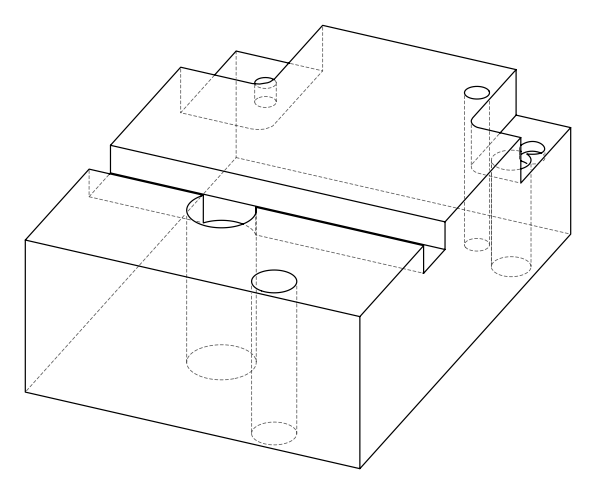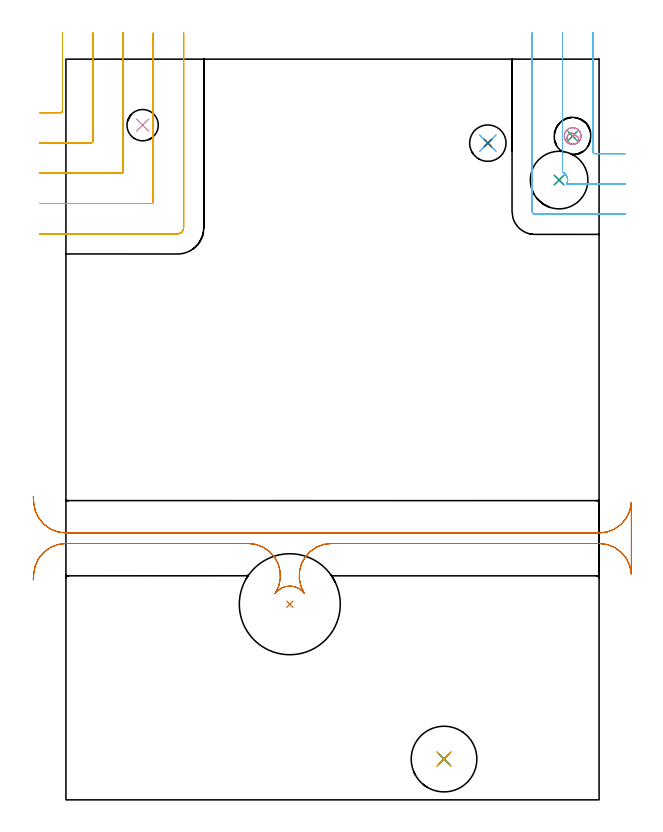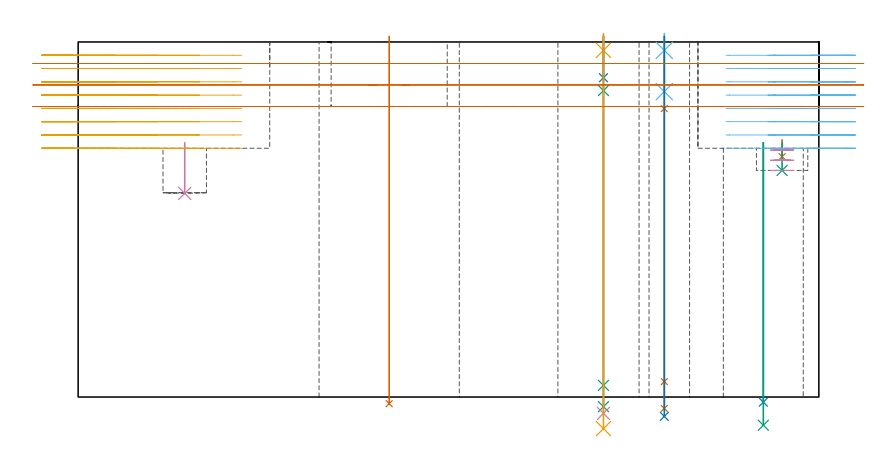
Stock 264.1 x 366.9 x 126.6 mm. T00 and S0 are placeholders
(PLAN: 19 operations, 15 tool changes, 25 min)
(1 INDEXABLE_INSERT_DRILL_THROUGH_HOLE_FROM_SOLID | STEP1HOLE | NXT0302_038 | 0.53 min | 248506 mm3)
(2 INDEXABLE_INSERT_DRILL_THROUGH_HOLE_FROM_SOLID_1 | STEP1HOLE_2 | NXT0302_008 | 0.38 min | 33981 mm3)
(3 DRILL_TO_ENLARGE_THROUGH_HOLE_1 | STEP1HOLE_2 | UGT0301_392 | 0.41 min | 46730 mm3)
(4 INDEXABLE_INSERT_DRILL_BLIND_HOLE_FROM_SOLID | STEP1POCKET | NXT0302_002 | 0.08 min | 10129 mm3)
(5 SPOT_DRILL | STEP1HOLE_1 | NXT0321_9005460120000 | 0.05 min | 183 mm3)
(6 SPOT_DRILL_1 | STEP1HOLE_3 | NXT0321_9005460120000 | 0.05 min | 185 mm3)
(7 SPOT_DRILL_2 | STEP1POCKET_1 | NXT0321_9005460120000 | 0.06 min | 4463 mm3)
(8 DRILL_BLIND_HOLE_INTO_CENTER | STEP1HOLE_1 | NXT0301_056 | 0.06 min | 537 mm3)
(9 GUN_DRILL_THROUGH_HOLE | STEP1HOLE_1 | UGT0307_005 | 0.59 min | 6190 mm3)
(10 SPADE_DRILL_TO_ENLARGE_THROUGH_HOLE | STEP1HOLE_1 | UGT0306_010 | 0.54 min | 30846 mm3)
(11 DRILL_TO_ENLARGE_THROUGH_HOLE | STEP1HOLE_1 | UGT0301_001 | 0.56 min | 67215 mm3)
(12 DRILL_BLIND_HOLE_INTO_CENTER_1 | STEP1HOLE_3 | NXT0301_089 | 0.08 min | 1587 mm3)
(13 GUN_DRILL_THROUGH_HOLE_1 | STEP1HOLE_3 | UGT0307_008 | 0.63 min | 10442 mm3)
(14 DRILL_TO_ENLARGE_THROUGH_HOLE_2 | STEP1HOLE_3 | UGT0301_046 | 0.54 min | 19952 mm3)
(15 DRILL_BLIND_HOLE_INTO_CENTER_2 | STEP1POCKET_1 | NXT0301_089 | 0.05 min | 528 mm3)
(16 MILL_ROUGH_BLIND_HOLE_CONTOUR | STEP1POCKET_1 | NXT0201_013 | Spiral | 0.56 min | 5703 mm3)
(17 MILL_CORNER_NOTCH_RECTANGULAR | CORNER_NOTCH_RECTANGULAR | UGT0201_094 | Follow Part, ap 5, ae 75% | 9.87 min | 241294 mm3)
(18 MILL_CORNER_NOTCH_RECTANGULAR_1 | CORNER_NOTCH_RECTANGULAR_1 | UGT0201_094 | Follow Part, ap 5, ae 75% | 5.68 min | 107979 mm3)
(19 MILL_RECTANGULAR_SLOT | SLOT_RECTANGULAR | UGT0201_004 | Follow Part, ap 8, ae 75% | 4.31 min | 218748 mm3)
(TOOL NXT0302_038 | Index. Insert Drill 50mm [880-D5000L50-04] | D50 PA176 FL200 Z2)
(TOOL NXT0302_008 | Index. Insert Drill 18.5mm [880-D1850L25-05] | D18.5 PA176 FL93 Z2)
(TOOL UGT0301_392 | Twist Drill 28.5 mm | D28.5 PA118 FL165 Z2)
(TOOL NXT0302_002 | Index. Insert Drill 15.5mm [880-D1550L20-05] | D15.5 PA176 FL78 Z2)
(TOOL NXT0321_9005460120000 | NC Spot Drill, 142deg, 12mm, Carbide, Uncoated | D12 PA142 FL30 Z2)
(TOOL NXT0301_056 | Carbide Drill 8.5mm [860.1-0850-026A1-MM 2214] | D8.5 PA140 FL47 Z2)
(TOOL UGT0307_005 | Gun Drill 8.3 mm | D8.3 PA130 FL24 Z1)
(TOOL UGT0306_010 | Spade Drill 19.5mm | D19.5 PA132 FL10 Z2)
(TOOL UGT0301_001 | Twist Drill 32.5 mm | D32.5 PA118 FL185 Z2)
(TOOL NXT0301_089 | Carbide Drill 11.8mm [860.1-1180-035A1-MM 2214] | D11.8 PA140 FL55 Z2)
(TOOL UGT0307_008 | Gun Drill 11 mm | D11 PA130 FL24 Z1)
(TOOL UGT0301_046 | Twist Drill 18 mm | D18 PA118 FL130 Z2)
(TOOL NXT0201_013 | ENDMILL 10mm | D10 FL30 Z4)
(TOOL UGT0201_094 | End mill 20 mm | D20 FL38 Z4)
(TOOL UGT0201_004 | End Mill 32 mm | D32 FL53 Z6)
(OP 1 INDEXABLE_INSERT_DRILL_THROUGH_HOLE_FROM_SOLID)
G17 G21 G94 G90
T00 M6
G54
G17 G0 G90 X110.9 Y96.9 S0 M3
G43 Z136.6 H1
G94 G81 G98 Z-2.373 F250. R128.6
G80
M5
M2
(OP 2 INDEXABLE_INSERT_DRILL_THROUGH_HOLE_FROM_SOLID_1)
G17 G21 G94 G90
T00 M6
G54
G17 G0 G90 X244.3 Y307. S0 M3
G43 Z136.6 H1
G94 G81 G98 Z-1.823 F250. R90.7
G80
M5
M2
(OP 3 DRILL_TO_ENLARGE_THROUGH_HOLE_1)
G17 G21 G94 G90
T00 M6
G54
G17 G0 G90 X244.3 Y307. S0 M3
G43 Z136.6 H0
G94 G73 G98 Z-10.062 F250. Q24.691 R90.7
G80
M5
M2
(OP 4 INDEXABLE_INSERT_DRILL_BLIND_HOLE_FROM_SOLID)
G17 G21 G94 G90
T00 M6
G54
G17 G0 G90 X38. Y334.2 S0 M3
G43 Z136.6 H1
G94 G81 G98 Z72.6 F250. R90.7
G80
M5
M2
(OP 5 SPOT_DRILL)
G17 G21 G94 G90
T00 M6
G54
G17 G0 G90 X187.3 Y20.2 S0 M3
G43 Z136.6 H0
G94 G81 G98 Z123.6 F250. R129.6
G80
M5
M2
(OP 6 SPOT_DRILL_1)
G17 G21 G94 G90
T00 M6
G54
G17 G0 G90 X209. Y325.3 S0 M3
G43 Z136.6 H0
G94 G81 G98 Z123.6 F250. R129.6
G80
M5
M2
(OP 7 SPOT_DRILL_2)
G17 G21 G94 G90
T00 M6
G54
G17 G0 G90 X251. Y328.8 S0 M3
G43 Z136.6 H0
G94 G81 G98 Z85.7 F250. R91.7
G80
M5
M2
(OP 8 DRILL_BLIND_HOLE_INTO_CENTER)
G17 G21 G94 G90
T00 M6
G54
G17 G0 G90 X187.3 Y20.2 S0 M3
G43 Z136.6 H1
G94 G81 G98 Z113.85 F250. R128.6
G80
M5
M2
(OP 9 GUN_DRILL_THROUGH_HOLE)
G17 G21 G94 G90
T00 M6
G54
G17 G0 G90 X187.3 Y20.2 M8
G43 Z136.6 H0
Z123.16
S716 M3
G94 G1 Z109.275 F125. M26
G4 X.084
Z4.15 F250.
G4 X.084
Z-3.435 F125.
G4 X.084
M5
M9
G0 Z123.16
Z136.6
M2
(OP 10 SPADE_DRILL_TO_ENLARGE_THROUGH_HOLE)
G17 G21 G94 G90
T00 M6
G54
G17 G0 G90 X187.3 Y20.2 S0 M3
G43 Z136.6 H0
G94 G73 G98 Z-5.841 F250. Q18.92 R128.6
G80
M5
M2
(OP 11 DRILL_TO_ENLARGE_THROUGH_HOLE)
G17 G21 G94 G90
T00 M6
G54
G17 G0 G90 X187.3 Y20.2 S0 M3
G43 Z136.6 H0
G94 G73 G98 Z-11.264 F250. Q27.573 R128.6
G80
M5
M2
(OP 12 DRILL_BLIND_HOLE_INTO_CENTER_1)
G17 G21 G94 G90
T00 M6
G54
G17 G0 G90 X209. Y325.3 S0 M3
G43 Z136.6 H1
G94 G81 G98 Z108.9 F250. R128.6
G80
M5
M2
(OP 13 GUN_DRILL_THROUGH_HOLE_1)
G17 G21 G94 G90
T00 M6
G54
G17 G0 G90 X209. Y325.3 M8
G43 Z136.6 H0
Z122.377
S716 M3
G94 G1 Z102.837 F125. M26
G4 X.084
Z5.5 F250.
G4 X.084
Z-4.065 F125.
G4 X.084
M5
M9
G0 Z122.377
Z136.6
M2
(OP 14 DRILL_TO_ENLARGE_THROUGH_HOLE_2)
G17 G21 G94 G90
T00 M6
G54
G17 G0 G90 X209. Y325.3 S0 M3
G43 Z136.6 H0
G94 G73 G98 Z-6.908 F250. Q16.688 R128.6
G80
M5
M2
(OP 15 DRILL_BLIND_HOLE_INTO_CENTER_2)
G17 G21 G94 G90
T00 M6
G54
G17 G0 G90 X251. Y328.8 S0 M3
G43 Z136.6 H1
G94 G81 G98 Z80.8 F250. R90.7
G80
M5
M2
(OP 16 MILL_ROUGH_BLIND_HOLE_CONTOUR)
G17 G21 G94 G90
T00 M6
G54
G17 G0 G90 X251. Y328.8 S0 M3
G43 Z136.6 H0
Z88.067
G94 G3 X251.328 Y330.001 R0.645 F250.
X249.214 Y329.856 R1.871
X248.784 Y325.994 R2.736
X252.999 Y325.163 R3.345
X254.637 Y330.799 R4.15
X252.999 Y325.163 R-4.15
X253.818 Y327.981 R2.075
X251. Y328.8 R2.075
G0 Z84.433
G3 X251.328 Y330.001 R0.645
X249.214 Y329.856 R1.871
X248.784 Y325.994 R2.736
X252.999 Y325.163 R3.345
X254.637 Y330.799 R4.15
X252.999 Y325.163 R-4.15
X253.818 Y327.981 R2.075
X251. Y328.8 R2.075
G0 Z80.8
G3 X251.328 Y330.001 R0.645
X249.214 Y329.856 R1.871
X248.784 Y325.994 R2.736
X252.999 Y325.163 R3.345
X254.637 Y330.799 R4.15
X252.999 Y325.163 R-4.15
X253.818 Y327.981 R2.075
X251. Y328.8 R2.075
G0 Z136.6
M5
M2
(OP 17 MILL_CORNER_NOTCH_RECTANGULAR)
G17 G21 G94 G90
T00 M6
G54
G17 G0 G90 X-13. Y340.4 S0 M3
G43 Z136.6 H0
Z121.862
G94 G1 X-10. F250.
X-2.694 F500.
G3 X-1.7 Y341.394 R1.
G1 Y376.754
Y379.754 F250.
G0 Z136.6
X-13. Y325.4
Z121.862
G1 X-10.
X12.305 F500.
G3 X13.3 Y326.395 R1.
G1 Y376.9
Y379.9 F250.
G0 Z136.6
X-13. Y310.4
Z121.862
G1 X-10.
X27.305 F500.
G3 X28.3 Y311.395 R1.
G1 Y376.9
Y379.9 F250.
G0 Z136.6
X-13. Y295.4
Z121.862
G1 X-10.
X42.305 F500.
G3 X43.3 Y296.395 R1.
G1 Y376.9
Y379.9 F250.
G0 Z136.6
X-13. Y280.4
Z121.862
G1 X-10.
X55.3 F500.
G3 X58.3 Y283.4 R3.
G1 Y376.9
Y379.9 F250.
G0 Z136.6
X-13. Y340.4
Z117.125
G1 X-10.
X-2.694 F500.
G3 X-1.7 Y341.394 R1.
G1 Y376.754
Y379.754 F250.
G0 Z136.6
X-13. Y325.4
Z117.125
G1 X-10.
X12.305 F500.
G3 X13.3 Y326.395 R1.
G1 Y376.9
Y379.9 F250.
G0 Z136.6
X-13. Y310.4
Z117.125
G1 X-10.
X27.305 F500.
G3 X28.3 Y311.395 R1.
G1 Y376.9
Y379.9 F250.
G0 Z136.6
X-13. Y295.4
Z117.125
G1 X-10.
X42.305 F500.
G3 X43.3 Y296.395 R1.
G1 Y376.9
Y379.9 F250.
G0 Z136.6
X-13. Y280.4
Z117.125
G1 X-10.
X55.3 F500.
G3 X58.3 Y283.4 R3.
G1 Y376.9
Y379.9 F250.
G0 Z136.6
X-13. Y340.4
Z112.387
G1 X-10.
X-2.694 F500.
G3 X-1.7 Y341.394 R1.
G1 Y376.754
Y379.754 F250.
G0 Z136.6
X-13. Y325.4
Z112.387
G1 X-10.
X12.305 F500.
G3 X13.3 Y326.395 R1.
G1 Y376.9
Y379.9 F250.
G0 Z136.6
X-13. Y310.4
Z112.387
G1 X-10.
X27.305 F500.
G3 X28.3 Y311.395 R1.
G1 Y376.9
Y379.9 F250.
G0 Z136.6
X-13. Y295.4
Z112.387
G1 X-10.
X42.305 F500.
G3 X43.3 Y296.395 R1.
G1 Y376.9
Y379.9 F250.
G0 Z136.6
X-13. Y280.4
Z112.387
G1 X-10.
X55.3 F500.
G3 X58.3 Y283.4 R3.
G1 Y376.9
Y379.9 F250.
G0 Z136.6
X-13. Y340.4
Z107.65
G1 X-10.
X-2.694 F500.
G3 X-1.7 Y341.394 R1.
G1 Y376.754
Y379.754 F250.
G0 Z136.6
X-13. Y325.4
Z107.65
G1 X-10.
X12.305 F500.
G3 X13.3 Y326.395 R1.
G1 Y376.9
Y379.9 F250.
G0 Z136.6
X-13. Y310.4
Z107.65
G1 X-10.
X27.305 F500.
G3 X28.3 Y311.395 R1.
G1 Y376.9
Y379.9 F250.
G0 Z136.6
X-13. Y295.4
Z107.65
G1 X-10.
X42.305 F500.
G3 X43.3 Y296.395 R1.
G1 Y376.9
Y379.9 F250.
G0 Z136.6
X-13. Y280.4
Z107.65
G1 X-10.
X55.3 F500.
G3 X58.3 Y283.4 R3.
G1 Y376.9
Y379.9 F250.
G0 Z136.6
X-13. Y340.4
Z102.912
G1 X-10.
X-2.694 F500.
G3 X-1.7 Y341.394 R1.
G1 Y376.754
Y379.754 F250.
G0 Z136.6
X-13. Y325.4
Z102.912
G1 X-10.
X12.305 F500.
G3 X13.3 Y326.395 R1.
G1 Y376.9
Y379.9 F250.
G0 Z136.6
X-13. Y310.4
Z102.912
G1 X-10.
X27.305 F500.
G3 X28.3 Y311.395 R1.
G1 Y376.9
Y379.9 F250.
G0 Z136.6
X-13. Y295.4
Z102.912
G1 X-10.
X42.305 F500.
G3 X43.3 Y296.395 R1.
G1 Y376.9
Y379.9 F250.
G0 Z136.6
X-13. Y280.4
Z102.912
G1 X-10.
X55.3 F500.
G3 X58.3 Y283.4 R3.
G1 Y376.9
Y379.9 F250.
G0 Z136.6
X-13. Y340.4
Z98.175
G1 X-10.
X-2.694 F500.
G3 X-1.7 Y341.394 R1.
G1 Y376.754
Y379.754 F250.
G0 Z136.6
X-13. Y325.4
Z98.175
G1 X-10.
X12.305 F500.
G3 X13.3 Y326.395 R1.
G1 Y376.9
Y379.9 F250.
G0 Z136.6
X-13. Y310.4
Z98.175
G1 X-10.
X27.305 F500.
G3 X28.3 Y311.395 R1.
G1 Y376.9
Y379.9 F250.
G0 Z136.6
X-13. Y295.4
Z98.175
G1 X-10.
X42.305 F500.
G3 X43.3 Y296.395 R1.
G1 Y376.9
Y379.9 F250.
G0 Z136.6
X-13. Y280.4
Z98.175
G1 X-10.
X55.3 F500.
G3 X58.3 Y283.4 R3.
G1 Y376.9
Y379.9 F250.
G0 Z136.6
X-13. Y340.4
Z93.437
G1 X-10.
X-2.694 F500.
G3 X-1.7 Y341.394 R1.
G1 Y376.754
Y379.754 F250.
G0 Z136.6
X-13. Y325.4
Z93.437
G1 X-10.
X12.305 F500.
G3 X13.3 Y326.395 R1.
G1 Y376.9
Y379.9 F250.
G0 Z136.6
X-13. Y310.4
Z93.437
G1 X-10.
X27.305 F500.
G3 X28.3 Y311.395 R1.
G1 Y376.9
Y379.9 F250.
G0 Z136.6
X-13. Y295.4
Z93.437
G1 X-10.
X42.305 F500.
G3 X43.3 Y296.395 R1.
G1 Y376.9
Y379.9 F250.
G0 Z136.6
X-13. Y280.4
Z93.437
G1 X-10.
X55.3 F500.
G3 X58.3 Y283.4 R3.
G1 Y376.9
Y379.9 F250.
G0 Z136.6
X-13. Y340.4
Z88.7
G1 X-10.
X-2.694 F500.
G3 X-1.7 Y341.394 R1.
G1 Y376.754
Y379.754 F250.
G0 Z136.6
X-13. Y325.4
Z88.7
G1 X-10.
X12.305 F500.
G3 X13.3 Y326.395 R1.
G1 Y376.9
Y379.9 F250.
G0 Z136.6
X-13. Y310.4
Z88.7
G1 X-10.
X27.305 F500.
G3 X28.3 Y311.395 R1.
G1 Y376.9
Y379.9 F250.
G0 Z136.6
X-13. Y295.4
Z88.7
G1 X-10.
X42.305 F500.
G3 X43.3 Y296.395 R1.
G1 Y376.9
Y379.9 F250.
G0 Z136.6
X-13. Y280.4
Z88.7
G1 X-10.
X55.3 F500.
G3 X58.3 Y283.4 R3.
G1 Y376.9
Y379.9 F250.
G0 Z136.6
M5
M2
(OP 18 MILL_CORNER_NOTCH_RECTANGULAR_1)
G17 G21 G94 G90
T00 M6
G54
G17 G0 G90 X261. Y379.9 S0 M3
G43 Z136.6 H0
Z121.862
G94 G1 Y376.9 F250.
Y321.095 F500.
G3 X261.995 Y320.1 R1.
G1 X274.1
X277.1 F250.
G0 Z136.6
X246. Y379.9
Z121.862
G1 Y376.9
Y310.882 F500.
G2 X247.828 Y309.363 R4.268
X248.097 Y305.1 R4.271
G1 X261.995
X274.1
X277.1 F250.
G0 Z136.6
X231. Y379.9
Z121.862
G1 Y376.9
Y291.4 F500.
G3 X232.3 Y290.1 R1.3
G1 X274.1
X277.1 F250.
G0 Z136.6
X261. Y379.9
Z117.125
G1 Y376.9
Y321.095 F500.
G3 X261.995 Y320.1 R1.
G1 X274.1
X277.1 F250.
G0 Z136.6
X246. Y379.9
Z117.125
G1 Y376.9
Y310.882 F500.
G2 X246.607 Y310.557 R4.268
X247.172 Y310.121 R5.287
X247.824 Y309.369 R4.268
X247.936 Y309.191 R4.269
X248.297 Y305.57 R4.271
X248.097 Y305.1 R4.269
G1 X261.995
X274.1
X277.1 F250.
G0 Z136.6
X231. Y379.9
Z117.125
G1 Y376.9
Y291.4 F500.
G3 X232.3 Y290.1 R1.3
G1 X274.1
X277.1 F250.
G0 Z136.6
X261. Y379.9
Z112.387
G1 Y376.9
Y321.095 F500.
G3 X261.995 Y320.1 R1.
G1 X274.1
X277.1 F250.
G0 Z136.6
X246. Y379.9
Z112.387
G1 Y376.9
Y310.912 F500.
X246.136 Y310.838
X246.185 Y310.811
G2 X247.04 Y310.235 R5.287
X247.507 Y309.785 R4.884
X247.892 Y309.264 R4.269
X248.157 Y305.225 R4.273
G1 X248.097 Y305.1
X261.995
X274.1
X277.1 F250.
G0 Z136.6
X231. Y379.9
Z112.387
G1 Y376.9
Y291.4 F500.
G3 X232.3 Y290.1 R1.3
G1 X274.1
X277.1 F250.
G0 Z136.6
X261. Y379.9
Z107.65
G1 Y376.9
Y321.095 F500.
G3 X261.995 Y320.1 R1.
G1 X274.1
X277.1 F250.
G0 Z136.6
X246. Y379.9
Z107.65
G1 Y376.9
Y310.912 F500.
G3 X246.178 Y310.815 R10.
G2 X247.515 Y309.776 R4.905
X248.097 Y305.1 R4.273
G1 X261.995
X274.1
X277.1 F250.
G0 Z136.6
X231. Y379.9
Z107.65
G1 Y376.9
Y291.4 F500.
G3 X232.3 Y290.1 R1.3
G1 X274.1
X277.1 F250.
G0 Z136.6
X261. Y379.9
Z102.912
G1 Y376.9
Y321.095 F500.
G3 X261.995 Y320.1 R1.
G1 X274.1
X277.1 F250.
G0 Z136.6
X246. Y379.9
Z102.912
G1 Y376.9
Y310.912 F500.
G3 X246.178 Y310.815 R10.
G2 X247.515 Y309.776 R4.905
X248.097 Y305.1 R4.277
G1 X261.995
X274.1
X277.1 F250.
G0 Z136.6
X231. Y379.9
Z102.912
G1 Y376.9
Y291.4 F500.
G3 X232.3 Y290.1 R1.3
G1 X274.1
X277.1 F250.
G0 Z136.6
X261. Y379.9
Z98.175
G1 Y376.9
Y321.095 F500.
G3 X261.995 Y320.1 R1.
G1 X274.1
X277.1 F250.
G0 Z136.6
X246. Y379.9
Z98.175
G1 Y376.9
Y310.912 F500.
G3 X246.178 Y310.815 R10.
G2 X247.515 Y309.776 R4.884
X248.097 Y305.1 R4.277
G1 X261.995
X274.1
X277.1 F250.
G0 Z136.6
X231. Y379.9
Z98.175
G1 Y376.9
Y291.4 F500.
G3 X232.3 Y290.1 R1.3
G1 X274.1
X277.1 F250.
G0 Z136.6
X261. Y379.9
Z93.437
G1 Y376.9
Y321.095 F500.
G3 X261.995 Y320.1 R1.
G1 X274.1
X277.1 F250.
G0 Z136.6
X246. Y379.9
Z93.437
G1 Y376.9
Y310.912 F500.
X246.131 Y310.84
X246.184 Y310.812
G2 X246.988 Y310.278 R5.366
X247.503 Y309.79 R4.884
X247.868 Y309.301 R4.267
X248.097 Y305.1 R4.273
G1 X261.995
X274.1
X277.1 F250.
G0 Z136.6
X231. Y379.9
Z93.437
G1 Y376.9
Y291.4 F500.
G3 X232.3 Y290.1 R1.3
G1 X274.1
X277.1 F250.
G0 Z136.6
X261. Y379.9
Z88.7
G1 Y376.9
Y321.095 F500.
G3 X261.995 Y320.1 R1.
G1 X274.1
X277.1 F250.
G0 Z136.6
X246. Y379.9
Z88.7
G1 Y376.9
Y310.912 F500.
X246.131 Y310.84
X246.184 Y310.812
G2 X246.988 Y310.278 R5.366
X247.503 Y309.79 R4.884
X247.868 Y309.301 R4.267
X248.097 Y305.1 R4.273
G1 X261.995
X274.1
X277.1 F250.
G0 Z136.6
X231. Y379.9
Z88.7
G1 Y376.9
Y291.4 F500.
G3 X232.3 Y290.1 R1.3
G1 X274.1
X277.1 F250.
G0 Z136.6
M5
M2
(OP 19 MILL_RECTANGULAR_SLOT)
G17 G21 G94 G90
T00 M6
G54
G17 G0 G90 X-16.154 Y108.985 S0 M3
G43 Z136.6 H0
Z118.933
G94 G1 X-15.97 Y111.979 F250.
G2 X0. Y127. R16. F500.
G1 X90.256
G2 X103.657 Y102.258 R16.
G1 X103.665 Y102.252
G2 X118.135 Y102.252 R9.
G1 X118.143 Y102.258
G2 X131.544 Y127. R16.
G1 X264.1
G2 X280.07 Y111.98 R16.
G1 X280.1
Y147.22
X280.07
G2 X264.1 Y132.2 R16.
G1 X0.
G2 X-15.97 Y147.221 R16.
G1 X-16.154 Y150.215 F250.
G0 Y108.985 Z111.267
G1 X-15.97 Y111.979
G2 X0. Y127. R16. F500.
G1 X90.256
G2 X103.657 Y102.258 R16.
G1 X103.665 Y102.252
G2 X118.135 Y102.252 R9.
G1 X118.143 Y102.258
G2 X131.544 Y127. R16.
G1 X264.1
G2 X280.07 Y111.98 R16.
G1 X280.1
Y147.22
X280.07
G2 X264.1 Y132.2 R16.
G1 X0.
G2 X-15.97 Y147.221 R16.
G1 X-16.154 Y150.215 F250.
G0 Y108.985 Z103.6
G1 X-15.97 Y111.979
G2 X0. Y127. R16. F500.
G1 X90.256
G2 X103.657 Y102.258 R16.
G1 X103.665 Y102.252
G2 X118.135 Y102.252 R9.
G1 X118.143 Y102.258
G2 X131.544 Y127. R16.
G1 X264.1
G2 X280.07 Y111.98 R16.
G1 X280.1
Y147.22
X280.07
G2 X264.1 Y132.2 R16.
G1 X0.
G2 X-15.97 Y147.221 R16.
G1 X-16.154 Y150.215 F250.
G0 Z136.6
M5
M2
